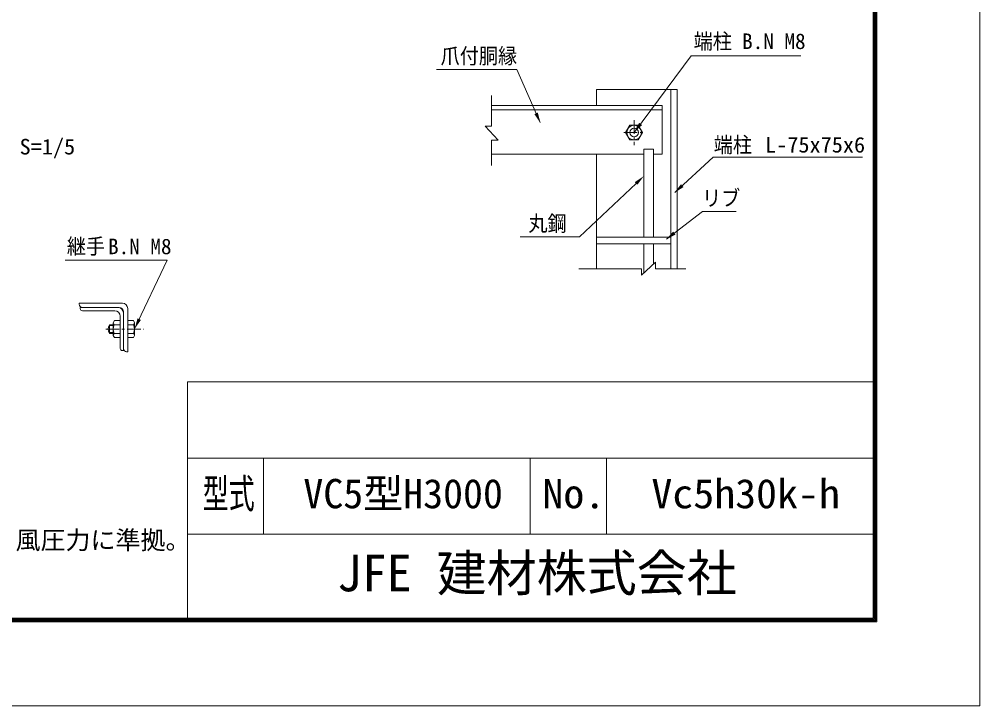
# Model space of a CAD drawing. Units: millimetres, scale not verified, with parts at other scales. Extents: x -4455 to 4455, y -3150 to 3150.
# Drawn here: x 1780 to 4455, y -3150 to -1239 of the extents above; entities that cross this region are included whole.
import ezdxf
from ezdxf.enums import TextEntityAlignment as Align

# ---------------------------------------------------------------- set-up
doc = ezdxf.new("R2010")
doc.units = ezdxf.units.MM
doc.header["$LTSCALE"] = 30
doc.linetypes.add('USER1', pattern=[2, 1.25, -0.25, 0.25, -0.25])
doc.layers.add('0-0_7詳細', color=7, linetype='Continuous', lineweight=18)
doc.layers.add('1-0_D-TTL', color=7, linetype='Continuous', lineweight=9)
doc.layers.add('0-F_D-TTL-TXT', color=7, linetype='Continuous')
doc.styles.add('ＭＳ ゴシック', font='')
doc.styles.get('ＭＳ ゴシック').set_extended_font_data('MS Gothic')

msp = doc.modelspace()

# ---------------------------------------------------------------- linework, layer by layer
at = {"layer": '0-0_7詳細', "lineweight": 9}
for p, q in [((3387.38, -1479.85), (3387.38, -1434.85)), ((3387.38, -1434.85), (3612.38, -1434.85)), ((3594.38, -1933.71), (3594.38, -1434.85)), ((3612.38, -1933.71), (3612.38, -1434.85)), ((3095.46, -1479.85), (3570.38, -1479.85)), ((3095.46, -1491.85), (3570.38, -1491.85)), ((3570.38, -1479.85), (3462.38, -1479.85)), ((3484.88, -1479.85), (3485.18, -1479.85)), ((3570.38, -1614.85), (3570.38, -1479.85)), ((3519.7, -1846.34), (3519.7, -1600.92)), ((3519.7, -1600.92), (3546.7, -1600.92)), ((3546.7, -1846.34), (3546.7, -1600.92)), ((3095.46, -1614.85), (3519.7, -1614.85)), ((3387.38, -1933.71), (3387.38, -1614.85)), ((3546.7, -1614.85), (3570.38, -1614.85)), ((3594.38, -1846.34), (3387.38, -1846.34)), ((3594.38, -1864.34), (3387.38, -1864.34)), ((3519.7, -1945.55), (3519.7, -1864.34)), ((3546.7, -1920.48), (3546.7, -1864.34)), ((2055.51, -2041.7), (1950.51, -2041.7)), ((1950.51, -2041.7), (1950.51, -2044.7)), ((2058.51, -2041.7), (1956.51, -2041.7)), ((2046.51, -2050.7), (1956.51, -2050.7)), ((2070.51, -2155.7), (2070.51, -2053.7)), ((2070.51, -2161.7), (2070.51, -2056.7)), ((2082.51, -2164.7), (2082.51, -2044.7)), ((2042.31, -2119.46), (2042.31, -2083.94)), ((2061.51, -2065.7), (2061.51, -2140.7)), ((2061.51, -2155.7), (2061.51, -2065.7)), ((2061.51, -2125.22), (2061.51, -2078.18)), ((2082.51, -2078.18), (2082.51, -2125.22)), ((2101.71, -2084.06), (2101.71, -2119.34)), ((2031.65, -2113.7), (2031.65, -2089.7)), ((2042.31, -2089.7), (2031.65, -2089.7)), ((2044.37, -2089.7), (2061.51, -2089.7)), ((2098.31, -2089.7), (2082.51, -2089.7)), ((2042.31, -2113.7), (2031.65, -2113.7)), ((2042.31, -2119.46), (2045.63, -2125.22)), ((2044.37, -2113.7), (2061.51, -2113.7)), ((2045.63, -2125.22), (2061.51, -2125.22)), ((2098.31, -2113.7), (2082.51, -2113.7)), ((2070.51, -2161.7), (2067.51, -2161.7)), ((2082.51, -2164.7), (2079.51, -2164.7))]:
    msp.add_line(p, q, dxfattribs=at)
at = {"layer": '0-0_7詳細', "color": 4}
for p, q in [((3095.46, -1537.42), (3095.46, -1451.84)), ((3077.46, -1537.42), (3113.46, -1576.19)), ((3095.46, -1537.42), (3077.46, -1537.42)), ((3095.46, -1576.19), (3095.46, -1646.38)), ((3095.46, -1576.19), (3113.46, -1576.19)), ((3513.06, -1951.71), (3551.83, -1915.71)), ((3551.83, -1933.71), (3551.83, -1915.71)), ((3513.06, -1933.71), (3338.85, -1933.71)), ((3513.06, -1933.71), (3513.06, -1951.71)), ((3551.83, -1933.71), (3636.51, -1933.71))]:
    msp.add_line(p, q, dxfattribs=at)
at = {"layer": '0-0_7詳細', "color": 1, "linetype": 'USER1'}
for p, q in [((3492.38, -1520.67), (3492.38, -1590.06)), ((3463.82, -1554.85), (3520.94, -1554.85)), ((2021.25, -2101.7), (2127.3, -2101.7))]:
    msp.add_line(p, q, dxfattribs=at)
at = {"layer": '0-0_7詳細', "color": 1}
for p, q in [((3497.83, -1696.46), (3340.13, -1844.65)), ((3175.4, -1844.65), (3340.13, -1844.65)), ((2042.31, -2092.1), (2030.44, -2092.1)), ((2042.31, -2111.3), (2030.44, -2111.3))]:
    msp.add_line(p, q, dxfattribs=at)
at = {"layer": '0-0_7詳細', "lineweight": 9}
for points in [[(3956.96, -1341.08), (3651.15, -1341.08), (3493.57, -1553.25)], [(2942.4, -1379.35), (3165.59, -1379.35), (3230.95, -1526.82)], [(4128.54, -1623.03), (3712.71, -1623.03), (3605.79, -1721.46)], [(3776.85, -1774.57), (3682.93, -1774.57), (3582.23, -1851.6)], [(2067.51, -2029.7), (1947.51, -2029.7), (1947.51, -2032.7)], [(2042.31, -2083.94), (2045.63, -2078.18), (2061.51, -2078.18)], [(2101.71, -2084.06), (2098.31, -2078.18), (2082.51, -2078.18)], [(2101.71, -2119.34), (2098.31, -2125.22), (2082.51, -2125.22)]]:
    msp.add_lwpolyline(points, dxfattribs=at)
at = {"layer": '0-0_7詳細', "color": 3}
msp.add_lwpolyline([(3515.9, -1554.85), (3504.14, -1534.49), (3480.62, -1534.49), (3468.86, -1554.85), (3480.62, -1575.22), (3504.14, -1575.22)], close=True, dxfattribs=at)
at = {"layer": '0-0_7詳細', "color": 1}
msp.add_lwpolyline([(1908.71, -1909.58), (2192.14, -1909.58), (2102.56, -2099.52)], dxfattribs=at)
at = {"layer": '0-0_7詳細', "color": 3}
for radius in [20.4, 12]:
    msp.add_circle((3492.38, -1554.85), radius, dxfattribs=at)
at = {"layer": '0-0_7詳細', "lineweight": 9}
for centre, radius, start, end in [((2067.51, -2044.7), 15, 0, 90), ((1956.51, -2032.7), 9, 180, 270), ((1956.51, -2044.7), 6, 180, 270), ((2046.51, -2065.7), 15, 0, 90), ((2046.51, -2065.7), 15, 0, 90), ((2055.51, -2056.7), 15, 0, 90), ((2058.51, -2053.7), 12, 0, 90), ((2051.39, -2083.94), 9.09, 180, 219.3382), ((2095.83, -2084.36), 5.88, 294.94299, 2.968), ((2052.43, -2101.7), 24, 150, 210), ((2078.31, -2101.7), 36, 160.52878, 199.47122), ((2078.8, -2101.7), 22.91, 328.40741, 31.59259), ((2051.39, -2119.46), 9.09, 140.6618, 180), ((2095.83, -2119.04), 5.88, 357.032, 65.05701), ((2067.51, -2155.7), 6, 180, 270), ((2079.51, -2155.7), 9, 180, 270)]:
    msp.add_arc(centre, radius, start, end, dxfattribs=at)
at = {"layer": '0-0_7詳細'}
for points in [[(3231.77, -1528.65), (3214.85, -1503.33), (3224.37, -1499.11)], [(3492.38, -1554.85), (3506.09, -1527.66), (3514.45, -1533.88)], [(3604.31, -1722.81), (3622.86, -1698.66), (3629.91, -1706.33)], [(3580.64, -1852.82), (3601.3, -1830.45), (3607.63, -1838.73)]]:
    msp.add_solid(points, dxfattribs=at)
at = {"layer": '0-0_7詳細', "color": 1}
for points in [[(3494.41, -1692.81), (3519.7, -1675.91), (3501.26, -1700.1)], [(2101.71, -2101.33), (2109.79, -2071.97), (2119.22, -2076.41)]]:
    msp.add_solid(points, dxfattribs=at)
at = {"layer": '1-0_D-TTL'}
for p, q in [((2248.64, -2248.64), (2248.64, -2906.26)), ((2248.64, -2248.64), (4157.86, -2248.64)), ((2248.64, -2460.77), (4157.86, -2460.77)), ((2460.77, -2460.77), (2460.77, -2672.91)), ((3203.25, -2460.77), (3203.25, -2672.91)), ((3415.38, -2460.77), (3415.38, -2672.91)), ((2248.64, -2672.91), (4157.86, -2672.91))]:
    msp.add_line(p, q, dxfattribs=at)
at = {"layer": '1-0_D-TTL', "color": 2, "lineweight": 18}
msp.add_lwpolyline([(-4454.85, 3150.21), (4454.85, 3150.21), (4454.85, -3150.21), (-4454.85, -3150.21)], close=True, dxfattribs=at)
at = {"layer": '1-0_D-TTL'}
for points in [[(-4168.47, 2916.87), (4168.47, 2916.87), (4168.47, -2916.87), (-4168.47, -2916.87)], [(-4165.81, 2914.21), (4165.81, 2914.21), (4165.81, -2914.21), (-4165.81, -2914.21)], [(-4163.16, 2911.56), (4163.16, 2911.56), (4163.16, -2911.56), (-4163.16, -2911.56)], [(-4160.51, 2908.91), (4160.51, 2908.91), (4160.51, -2908.91), (-4160.51, -2908.91)], [(-4157.86, 2906.26), (4157.86, 2906.26), (4157.86, -2906.26), (-4157.86, -2906.26)]]:
    msp.add_lwpolyline(points, close=True, dxfattribs=at)

# ---------------------------------------------------------------- texts
at = {"layer": '0-0_7詳細', "color": 3, "style": 'ＭＳ ゴシック'}
for s, width, p in [('端柱', 0.9, (3658.18, -1335.35)), ('爪付胴縁', 0.9, (2953.78, -1376.14)), ('S=1/5', 1.05, (1781.41, -1628.84)), ('端柱', 0.9, (3714.2, -1623.46)), ('L-75x75x6', 1.05, (3857.01, -1623.46)), ('リブ', 0.9, (3681.72, -1771.9)), ('丸鋼', 0.9, (3198.23, -1842.47)), ('継手', 0.9, (1912.97, -1906))]:
    msp.add_text(s, height=43.33, dxfattribs=dict(at, width=width)).set_placement(p, align=Align.BOTTOM_LEFT)
for p in [(3793, -1335.35), (2027.68, -1906.37)]:
    msp.add_text('B.N M8', height=43.33, dxfattribs=at).set_placement(p, align=Align.BOTTOM_LEFT)
at = {"layer": '0-F_D-TTL-TXT', "style": 'ＭＳ ゴシック'}
for s, height, width, p in [('型式', 81.64, 0.65, (2291.35, -2624.97)), ('No.', 81.6, 1.05, (3237.19, -2624.97)), ('Vc5h30k-h', 81.6, 1.05, (3540.54, -2624.97))]:
    msp.add_text(s, height=height, dxfattribs=dict(at, width=width)).set_placement(p, align=Align.BOTTOM_LEFT)
for s, height, p in [('VC5型H3000', 81.64, (2571.51, -2624.97)), ('（設計条件）風荷重：昭和57年改正 建築基準法・同施行令に基づく風圧力に準拠。', 51.03, (-352.62, -2729.76)), ('JFE 建材株式会社', 102.1, (2664.83, -2862.24))]:
    msp.add_text(s, height=height, dxfattribs=at).set_placement(p, align=Align.BOTTOM_LEFT)

doc.saveas('drawing.dxf')
